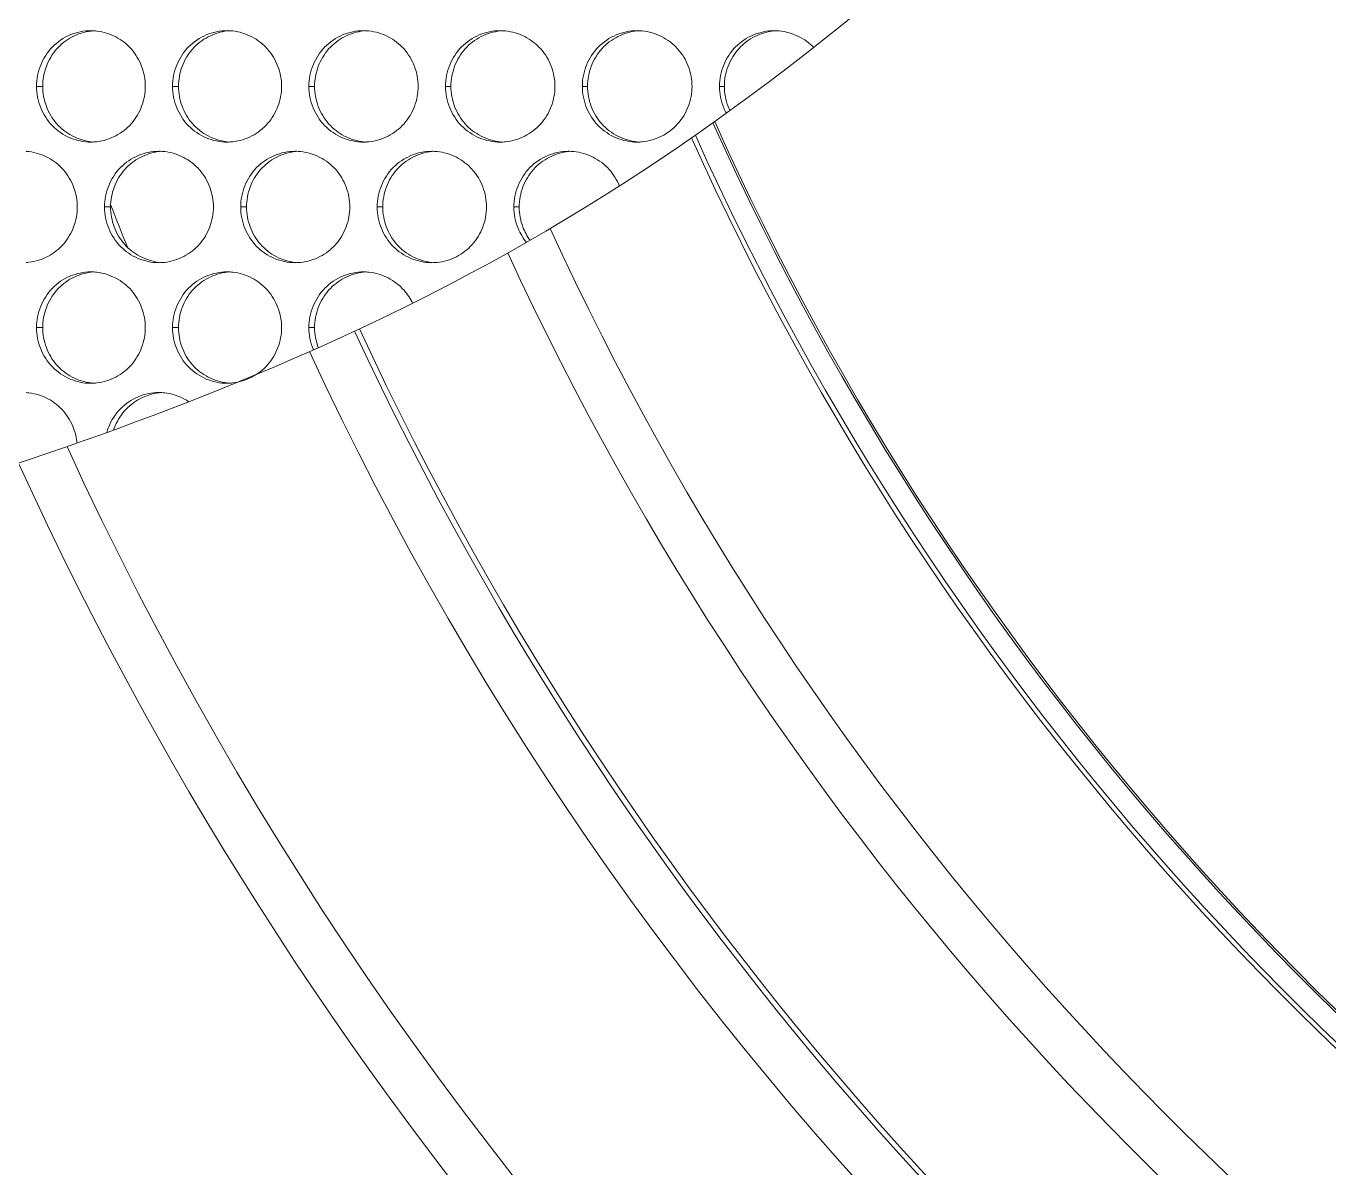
# Model space of a CAD drawing. Header units: millimetres. Extents: x 1177 to 4147, y 93 to 2194.
# Drawn here: x 1634 to 1704.1, y 1567.2 to 1628.6 of the extents above; entities that cross this region are included whole.
import ezdxf

# ---------------------------------------------------------------- set-up
doc = ezdxf.new("R2010")
doc.units = ezdxf.units.MM
doc.header["$LTSCALE"] = 0.1
doc.layers.get('0').update_dxf_attribs({"lineweight": 13})
doc.layers.add('标注', color=251, linetype='Continuous', lineweight=9)

msp = doc.modelspace()

# ---------------------------------------------------------------- linework, layer by layer
for radius, start, end in [(196.75, 204.56225, 43.01001), (177.334, 204.90538, 48.55999), (177.047, 204.9052, 48.6494), (168.077, 204.78787, 51.55568), (165.455, 204.70676, 52.44821), (156.5, 204.24844, 55.64881), (156.25, 204.23139, 55.74165), (155.11, 204.1505, 56.16753), (155, 204.14243, 56.20879), (180, 204.89796, 245.852), (194, 204.64399, 245.90406)]:
    msp.add_arc((1812.49, 1686.895), radius, start, end)
at = {"layer": '标注'}
for p, q in [((1634.85, 1625.4), (1634.516, 1625.4)), ((1642.165, 1625.4), (1641.845, 1625.4)), ((1649.495, 1625.4), (1649.189, 1625.4)), ((1656.84, 1625.4), (1656.547, 1625.4)), ((1664.198, 1625.4), (1663.919, 1625.4)), ((1671.569, 1625.4), (1671.304, 1625.4)), ((1638.506, 1618.904), (1638.179, 1618.904)), ((1638.506, 1618.904), (1638.179, 1618.904)), ((1645.828, 1618.904), (1645.515, 1618.904)), ((1645.828, 1618.904), (1645.515, 1618.904)), ((1653.166, 1618.904), (1652.866, 1618.904)), ((1653.166, 1618.904), (1652.866, 1618.904)), ((1660.517, 1618.904), (1660.231, 1618.904)), ((1660.517, 1618.904), (1660.231, 1618.904)), ((1634.85, 1612.409), (1634.516, 1612.409)), ((1642.165, 1612.409), (1641.845, 1612.409)), ((1649.495, 1612.409), (1649.189, 1612.409))]:
    msp.add_line(p, q, dxfattribs=at)
for centre, radius, start, end in [((1637.445, 1625.665), 2.734, 86.51151, 89.99343), ((1637.442, 1625.61), 2.789, 83.33183, 86.51204), ((1644.78, 1625.655), 2.744, 86.67152, 89.99403), ((1644.777, 1625.603), 2.797, 83.635, 86.67202), ((1652.13, 1625.646), 2.754, 86.82999, 89.99459), ((1652.127, 1625.595), 2.804, 83.93561, 86.83045), ((1659.494, 1625.637), 2.763, 86.98699, 89.99512), ((1659.491, 1625.589), 2.811, 84.23378, 86.98743), ((1666.871, 1625.628), 2.771, 87.14261, 89.99562), ((1666.869, 1625.582), 2.817, 84.52963, 87.14302), ((1674.261, 1625.62), 2.779, 87.29692, 89.99608), ((1674.259, 1625.576), 2.823, 84.82329, 87.29729), ((1637.445, 1625.134), 2.734, 270.00657, 273.48849), ((1637.442, 1625.189), 2.789, 273.48796, 276.66817), ((1641.111, 1619.165), 2.739, 86.59171, 89.99373), ((1641.111, 1619.165), 2.739, 86.59171, 89.99373), ((1644.78, 1625.144), 2.744, 270.00597, 273.32848), ((1644.777, 1625.197), 2.797, 273.32798, 276.365), ((1648.453, 1619.155), 2.749, 86.75094, 89.99431), ((1648.453, 1619.155), 2.749, 86.75094, 89.99431), ((1652.13, 1625.153), 2.754, 270.00541, 273.17001), ((1652.127, 1625.204), 2.804, 273.16955, 276.06439), ((1655.81, 1619.146), 2.758, 86.90867, 89.99486), ((1655.81, 1619.146), 2.758, 86.90867, 89.99486), ((1659.494, 1625.162), 2.763, 270.00488, 273.01301), ((1659.491, 1625.211), 2.811, 273.01257, 275.76622), ((1663.181, 1619.137), 2.767, 87.06497, 89.99537), ((1663.181, 1619.137), 2.767, 87.06497, 89.99537), ((1666.871, 1625.171), 2.771, 270.00438, 272.85739), ((1666.869, 1625.217), 2.817, 272.85698, 275.47037), ((1633.78, 1619.119), 2.785, 83.17924, 86.43145), ((1633.78, 1619.119), 2.785, 83.17924, 86.43145), ((1641.108, 1619.111), 2.793, 83.48374, 86.59223), ((1641.108, 1619.111), 2.793, 83.48374, 86.59223), ((1648.45, 1619.104), 2.801, 83.78561, 86.75142), ((1648.45, 1619.104), 2.801, 83.78561, 86.75142), ((1655.807, 1619.097), 2.808, 84.08499, 86.90912), ((1655.807, 1619.097), 2.808, 84.08499, 86.90912), ((1663.178, 1619.09), 2.814, 84.38199, 87.06539), ((1663.178, 1619.09), 2.814, 84.38199, 87.06539), ((1812.49, 1686.895), 186.75, 201.31577, 202.06705), ((1633.78, 1618.69), 2.785, 273.56855, 276.82076), ((1633.78, 1618.69), 2.785, 273.56855, 276.82076), ((1641.111, 1618.644), 2.739, 270.00627, 273.40829), ((1641.111, 1618.644), 2.739, 270.00627, 273.40829), ((1641.108, 1618.698), 2.793, 273.40777, 276.51626), ((1641.108, 1618.698), 2.793, 273.40777, 276.51626), ((1648.453, 1618.654), 2.749, 270.00569, 273.24906), ((1648.453, 1618.654), 2.749, 270.00569, 273.24906), ((1648.45, 1618.705), 2.801, 273.24858, 276.21439), ((1648.45, 1618.705), 2.801, 273.24858, 276.21439), ((1655.81, 1618.663), 2.758, 270.00514, 273.09133), ((1655.81, 1618.663), 2.758, 270.00514, 273.09133), ((1655.807, 1618.712), 2.808, 273.09088, 275.91501), ((1655.807, 1618.712), 2.808, 273.09088, 275.91501), ((1637.445, 1612.675), 2.734, 86.51151, 89.99343), ((1637.442, 1612.62), 2.789, 83.33183, 86.51204), ((1644.78, 1612.665), 2.744, 86.67152, 89.99403), ((1644.777, 1612.612), 2.797, 83.635, 86.67202), ((1652.13, 1612.655), 2.754, 86.82999, 89.99459), ((1652.127, 1612.605), 2.804, 83.93561, 86.83045), ((1637.445, 1612.144), 2.734, 270.00657, 273.48849), ((1637.442, 1612.199), 2.789, 273.48796, 276.66817), ((1644.78, 1612.154), 2.744, 270.00597, 273.32848), ((1644.777, 1612.206), 2.797, 273.32798, 276.365), ((1633.78, 1606.129), 2.785, 83.17924, 86.43145), ((1633.78, 1606.129), 2.785, 83.17924, 86.43145), ((1641.111, 1606.175), 2.739, 86.59171, 89.99373), ((1641.111, 1606.175), 2.739, 86.59171, 89.99373), ((1641.108, 1606.121), 2.793, 83.48374, 86.59223), ((1641.108, 1606.121), 2.793, 83.48374, 86.59223)]:
    msp.add_arc(centre, radius, start, end, dxfattribs=at)
msp.add_spline([(2027.49, 1819.182), (1864.296, 1806.369), (1766.772, 1737.15), (1658.757, 1615.796), (1597.49, 1595.163)], degree=3, dxfattribs=at)
for points, knots in [([(1637.454, 1628.381), (1637.101, 1628.339), (1636.404, 1628.121), (1635.542, 1627.444), (1634.986, 1626.491), (1634.85, 1625.763), (1634.85, 1625.4)], [0, 0, 0, 0, 0.247334, 0.496004, 0.747149, 1, 1, 1, 1]), ([(1640.378, 1625.4), (1640.378, 1625.763), (1640.241, 1626.491), (1639.683, 1627.444), (1638.818, 1628.121), (1638.119, 1628.34), (1637.766, 1628.381)], [0, 0, 0, 0, 0.252574, 0.503626, 0.752432, 1, 1, 1, 1]), ([(1644.789, 1628.382), (1644.434, 1628.343), (1643.733, 1628.127), (1642.863, 1627.45), (1642.302, 1626.495), (1642.165, 1625.764), (1642.165, 1625.4)], [0, 0, 0, 0, 0.247559, 0.496317, 0.747359, 1, 1, 1, 1]), ([(1647.719, 1625.4), (1647.719, 1625.764), (1647.581, 1626.495), (1647.018, 1627.45), (1646.146, 1628.127), (1645.443, 1628.343), (1645.087, 1628.382)], [0, 0, 0, 0, 0.252366, 0.503316, 0.752209, 1, 1, 1, 1]), ([(1652.138, 1628.384), (1651.781, 1628.346), (1651.075, 1628.132), (1650.199, 1627.456), (1649.633, 1626.499), (1649.495, 1625.765), (1649.495, 1625.4)], [0, 0, 0, 0, 0.247774, 0.496618, 0.747561, 1, 1, 1, 1]), ([(1655.074, 1625.4), (1655.074, 1625.765), (1654.935, 1626.499), (1654.367, 1627.457), (1653.488, 1628.132), (1652.781, 1628.346), (1652.423, 1628.384)], [0, 0, 0, 0, 0.252166, 0.503018, 0.751995, 1, 1, 1, 1]), ([(1659.501, 1628.385), (1659.143, 1628.349), (1658.433, 1628.138), (1657.55, 1627.462), (1656.979, 1626.502), (1656.84, 1625.766), (1656.84, 1625.4)], [0, 0, 0, 0, 0.247979, 0.496907, 0.747755, 1, 1, 1, 1]), ([(1662.443, 1625.4), (1662.443, 1625.766), (1662.303, 1626.503), (1661.73, 1627.463), (1660.845, 1628.138), (1660.133, 1628.349), (1659.774, 1628.385)], [0, 0, 0, 0, 0.251975, 0.502732, 0.751792, 1, 1, 1, 1]), ([(1666.878, 1628.387), (1666.518, 1628.352), (1665.803, 1628.143), (1664.914, 1627.468), (1664.338, 1626.506), (1664.198, 1625.767), (1664.198, 1625.4)], [0, 0, 0, 0, 0.248174, 0.497183, 0.747941, 1, 1, 1, 1]), ([(1669.826, 1625.4), (1669.826, 1625.767), (1669.684, 1626.507), (1669.107, 1627.469), (1668.215, 1628.143), (1667.499, 1628.352), (1667.137, 1628.387)], [0, 0, 0, 0, 0.251792, 0.50246, 0.751598, 1, 1, 1, 1]), ([(1674.268, 1628.388), (1673.906, 1628.355), (1673.187, 1628.148), (1672.291, 1627.474), (1671.711, 1626.51), (1671.569, 1625.769), (1671.569, 1625.4)], [0, 0, 0, 0, 0.248358, 0.497446, 0.748118, 1, 1, 1, 1]), ([(1676.381, 1627.493), (1676.147, 1627.736), (1675.569, 1628.157), (1674.877, 1628.355), (1674.514, 1628.388)], [0.5220879, 0.5220879, 0.5220879, 0.5220879, 0.7514151, 1, 1, 1, 1]), ([(1634.85, 1625.4), (1634.85, 1625.037), (1634.986, 1624.308), (1635.542, 1623.356), (1636.404, 1622.678), (1637.101, 1622.46), (1637.454, 1622.418)], [0, 0, 0, 0, 0.252851, 0.503996, 0.752666, 1, 1, 1, 1]), ([(1637.766, 1622.418), (1638.119, 1622.46), (1638.818, 1622.678), (1639.683, 1623.355), (1640.241, 1624.308), (1640.378, 1625.037), (1640.378, 1625.4)], [0, 0, 0, 0, 0.247568, 0.496374, 0.747426, 1, 1, 1, 1]), ([(1642.165, 1625.4), (1642.165, 1625.036), (1642.302, 1624.305), (1642.863, 1623.349), (1643.733, 1622.673), (1644.434, 1622.457), (1644.789, 1622.417)], [0, 0, 0, 0, 0.252641, 0.503683, 0.752441, 1, 1, 1, 1]), ([(1645.087, 1622.417), (1645.443, 1622.456), (1646.146, 1622.672), (1647.018, 1623.349), (1647.581, 1624.304), (1647.719, 1625.035), (1647.719, 1625.4)], [0, 0, 0, 0, 0.247791, 0.496684, 0.747634, 1, 1, 1, 1]), ([(1649.495, 1625.4), (1649.495, 1625.034), (1649.633, 1624.301), (1650.199, 1623.343), (1651.075, 1622.667), (1651.781, 1622.453), (1652.138, 1622.415)], [0, 0, 0, 0, 0.252439, 0.503382, 0.752226, 1, 1, 1, 1]), ([(1652.423, 1622.415), (1652.781, 1622.453), (1653.488, 1622.667), (1654.367, 1623.343), (1654.935, 1624.3), (1655.074, 1625.034), (1655.074, 1625.4)], [0, 0, 0, 0, 0.248005, 0.496982, 0.747834, 1, 1, 1, 1]), ([(1656.84, 1625.4), (1656.84, 1625.033), (1656.979, 1624.297), (1657.55, 1623.337), (1658.433, 1622.662), (1659.143, 1622.45), (1659.501, 1622.414)], [0, 0, 0, 0, 0.252245, 0.503093, 0.752021, 1, 1, 1, 1]), ([(1659.774, 1622.414), (1660.133, 1622.45), (1660.845, 1622.661), (1661.73, 1623.337), (1662.303, 1624.296), (1662.443, 1625.033), (1662.443, 1625.4)], [0, 0, 0, 0, 0.248208, 0.497268, 0.748025, 1, 1, 1, 1]), ([(1664.198, 1625.4), (1664.198, 1625.032), (1664.338, 1624.293), (1664.914, 1623.331), (1665.803, 1622.656), (1666.518, 1622.447), (1666.878, 1622.412)], [0, 0, 0, 0, 0.252059, 0.502817, 0.751826, 1, 1, 1, 1]), ([(1667.137, 1622.412), (1667.499, 1622.447), (1668.215, 1622.656), (1669.107, 1623.33), (1669.684, 1624.293), (1669.826, 1625.032), (1669.826, 1625.4)], [0, 0, 0, 0, 0.248402, 0.49754, 0.748208, 1, 1, 1, 1]), ([(1671.569, 1625.4), (1671.569, 1625.031), (1671.656, 1624.578), (1671.834, 1624.161), (1671.869, 1624.087)], [0, 0, 0, 0, 0.2518817, 0.3070316, 0.3070316, 0.3070316, 0.3070316]), ([(1636.713, 1618.904), (1636.713, 1619.267), (1636.577, 1619.994), (1636.021, 1620.946), (1635.16, 1621.623), (1634.463, 1621.843), (1634.111, 1621.885)], [0, 0, 0, 0, 0.25268, 0.503786, 0.752547, 1, 1, 1, 1]), ([(1636.713, 1618.904), (1636.713, 1619.267), (1636.577, 1619.994), (1636.021, 1620.946), (1635.16, 1621.623), (1634.463, 1621.843), (1634.111, 1621.885)], [0, 0, 0, 0, 0.25268, 0.503786, 0.752547, 1, 1, 1, 1]), ([(1641.119, 1621.886), (1640.766, 1621.846), (1640.067, 1621.629), (1639.201, 1620.951), (1638.642, 1619.998), (1638.506, 1619.268), (1638.506, 1618.904)], [0, 0, 0, 0, 0.247448, 0.496162, 0.747255, 1, 1, 1, 1]), ([(1641.119, 1621.886), (1640.766, 1621.846), (1640.067, 1621.629), (1639.201, 1620.951), (1638.642, 1619.998), (1638.506, 1619.268), (1638.506, 1618.904)], [0, 0, 0, 0, 0.247448, 0.496162, 0.747255, 1, 1, 1, 1]), ([(1644.046, 1618.904), (1644.046, 1619.268), (1643.909, 1619.998), (1643.348, 1620.952), (1642.48, 1621.629), (1641.779, 1621.846), (1641.425, 1621.886)], [0, 0, 0, 0, 0.252469, 0.503469, 0.752319, 1, 1, 1, 1]), ([(1644.046, 1618.904), (1644.046, 1619.268), (1643.909, 1619.998), (1643.348, 1620.952), (1642.48, 1621.629), (1641.779, 1621.846), (1641.425, 1621.886)], [0, 0, 0, 0, 0.252469, 0.503469, 0.752319, 1, 1, 1, 1]), ([(1648.461, 1621.888), (1648.106, 1621.849), (1647.402, 1621.634), (1646.529, 1620.958), (1645.966, 1620.001), (1645.828, 1619.269), (1645.828, 1618.904)], [0, 0, 0, 0, 0.247668, 0.496469, 0.747461, 1, 1, 1, 1]), ([(1648.461, 1621.888), (1648.106, 1621.849), (1647.402, 1621.634), (1646.529, 1620.958), (1645.966, 1620.001), (1645.828, 1619.269), (1645.828, 1618.904)], [0, 0, 0, 0, 0.247668, 0.496469, 0.747461, 1, 1, 1, 1]), ([(1651.395, 1618.904), (1651.395, 1619.269), (1651.256, 1620.002), (1650.69, 1620.958), (1649.815, 1621.634), (1649.11, 1621.849), (1648.754, 1621.888)], [0, 0, 0, 0, 0.252265, 0.503165, 0.752101, 1, 1, 1, 1]), ([(1651.395, 1618.904), (1651.395, 1619.269), (1651.256, 1620.002), (1650.69, 1620.958), (1649.815, 1621.634), (1649.11, 1621.849), (1648.754, 1621.888)], [0, 0, 0, 0, 0.252265, 0.503165, 0.752101, 1, 1, 1, 1]), ([(1655.818, 1621.889), (1655.46, 1621.852), (1654.752, 1621.64), (1653.873, 1620.964), (1653.305, 1620.005), (1653.166, 1619.27), (1653.166, 1618.904)], [0, 0, 0, 0, 0.247878, 0.496764, 0.747659, 1, 1, 1, 1]), ([(1655.818, 1621.889), (1655.46, 1621.852), (1654.752, 1621.64), (1653.873, 1620.964), (1653.305, 1620.005), (1653.166, 1619.27), (1653.166, 1618.904)], [0, 0, 0, 0, 0.247878, 0.496764, 0.747659, 1, 1, 1, 1]), ([(1658.757, 1618.904), (1658.757, 1619.27), (1658.617, 1620.006), (1658.047, 1620.964), (1657.165, 1621.64), (1656.455, 1621.852), (1656.097, 1621.89)], [0, 0, 0, 0, 0.25207, 0.502874, 0.751892, 1, 1, 1, 1]), ([(1658.757, 1618.904), (1658.757, 1619.27), (1658.617, 1620.006), (1658.047, 1620.964), (1657.165, 1621.64), (1656.455, 1621.852), (1656.097, 1621.89)], [0, 0, 0, 0, 0.25207, 0.502874, 0.751892, 1, 1, 1, 1]), ([(1663.188, 1621.891), (1662.829, 1621.855), (1662.116, 1621.645), (1661.23, 1620.97), (1660.657, 1620.009), (1660.517, 1619.272), (1660.517, 1618.904)], [0, 0, 0, 0, 0.248078, 0.497046, 0.747849, 1, 1, 1, 1]), ([(1663.188, 1621.891), (1662.829, 1621.855), (1662.116, 1621.645), (1661.23, 1620.97), (1660.657, 1620.009), (1660.517, 1619.272), (1660.517, 1618.904)], [0, 0, 0, 0, 0.248078, 0.497046, 0.747849, 1, 1, 1, 1]), ([(1665.913, 1620.032), (1665.782, 1620.36), (1665.404, 1620.98), (1664.528, 1621.645), (1663.814, 1621.856), (1663.454, 1621.891)], [0.2628607, 0.2628607, 0.2628607, 0.2628607, 0.5025944, 0.7516938, 1, 1, 1, 1]), ([(1665.913, 1620.032), (1665.782, 1620.36), (1665.404, 1620.98), (1664.528, 1621.645), (1663.814, 1621.856), (1663.454, 1621.891)], [0.2628607, 0.2628607, 0.2628607, 0.2628607, 0.5025944, 0.7516938, 1, 1, 1, 1]), ([(1634.111, 1615.924), (1634.463, 1615.966), (1635.16, 1616.186), (1636.021, 1616.863), (1636.577, 1617.815), (1636.713, 1618.542), (1636.713, 1618.904)], [0, 0, 0, 0, 0.247453, 0.496214, 0.74732, 1, 1, 1, 1]), ([(1634.111, 1615.924), (1634.463, 1615.966), (1635.16, 1616.186), (1636.021, 1616.863), (1636.577, 1617.815), (1636.713, 1618.542), (1636.713, 1618.904)], [0, 0, 0, 0, 0.247453, 0.496214, 0.74732, 1, 1, 1, 1]), ([(1638.506, 1618.904), (1638.506, 1618.541), (1638.642, 1617.811), (1639.201, 1616.857), (1640.067, 1616.18), (1640.766, 1615.963), (1641.119, 1615.922)], [0, 0, 0, 0, 0.252745, 0.503838, 0.752552, 1, 1, 1, 1]), ([(1638.506, 1618.904), (1638.506, 1618.541), (1638.642, 1617.811), (1639.201, 1616.857), (1640.067, 1616.18), (1640.766, 1615.963), (1641.119, 1615.922)], [0, 0, 0, 0, 0.252745, 0.503838, 0.752552, 1, 1, 1, 1]), ([(1641.425, 1615.922), (1641.779, 1615.963), (1642.48, 1616.18), (1643.348, 1616.857), (1643.909, 1617.811), (1644.046, 1618.541), (1644.046, 1618.904)], [0, 0, 0, 0, 0.247681, 0.496531, 0.747531, 1, 1, 1, 1]), ([(1641.425, 1615.922), (1641.779, 1615.963), (1642.48, 1616.18), (1643.348, 1616.857), (1643.909, 1617.811), (1644.046, 1618.541), (1644.046, 1618.904)], [0, 0, 0, 0, 0.247681, 0.496531, 0.747531, 1, 1, 1, 1]), ([(1645.828, 1618.904), (1645.828, 1618.54), (1645.966, 1617.807), (1646.529, 1616.851), (1647.402, 1616.175), (1648.106, 1615.96), (1648.461, 1615.921)], [0, 0, 0, 0, 0.252539, 0.503531, 0.752332, 1, 1, 1, 1]), ([(1645.828, 1618.904), (1645.828, 1618.54), (1645.966, 1617.807), (1646.529, 1616.851), (1647.402, 1616.175), (1648.106, 1615.96), (1648.461, 1615.921)], [0, 0, 0, 0, 0.252539, 0.503531, 0.752332, 1, 1, 1, 1]), ([(1648.754, 1615.921), (1649.11, 1615.96), (1649.815, 1616.174), (1650.69, 1616.851), (1651.256, 1617.807), (1651.395, 1618.54), (1651.395, 1618.904)], [0, 0, 0, 0, 0.247899, 0.496835, 0.747735, 1, 1, 1, 1]), ([(1648.754, 1615.921), (1649.11, 1615.96), (1649.815, 1616.174), (1650.69, 1616.851), (1651.256, 1617.807), (1651.395, 1618.54), (1651.395, 1618.904)], [0, 0, 0, 0, 0.247899, 0.496835, 0.747735, 1, 1, 1, 1]), ([(1653.166, 1618.904), (1653.166, 1618.538), (1653.305, 1617.804), (1653.873, 1616.845), (1654.752, 1616.169), (1655.46, 1615.957), (1655.818, 1615.919)], [0, 0, 0, 0, 0.252341, 0.503236, 0.752122, 1, 1, 1, 1]), ([(1653.166, 1618.904), (1653.166, 1618.538), (1653.305, 1617.804), (1653.873, 1616.845), (1654.752, 1616.169), (1655.46, 1615.957), (1655.818, 1615.919)], [0, 0, 0, 0, 0.252341, 0.503236, 0.752122, 1, 1, 1, 1]), ([(1656.097, 1615.919), (1656.455, 1615.956), (1657.165, 1616.169), (1658.047, 1616.844), (1658.617, 1617.803), (1658.757, 1618.538), (1658.757, 1618.904)], [0, 0, 0, 0, 0.248108, 0.497126, 0.74793, 1, 1, 1, 1]), ([(1656.097, 1615.919), (1656.455, 1615.956), (1657.165, 1616.169), (1658.047, 1616.844), (1658.617, 1617.803), (1658.757, 1618.538), (1658.757, 1618.904)], [0, 0, 0, 0, 0.248108, 0.497126, 0.74793, 1, 1, 1, 1]), ([(1660.517, 1618.904), (1660.517, 1618.537), (1660.639, 1617.897), (1660.944, 1617.328), (1661.102, 1617.11)], [0, 0, 0, 0, 0.2521508, 0.436605, 0.436605, 0.436605, 0.436605]), ([(1660.517, 1618.904), (1660.517, 1618.537), (1660.639, 1617.897), (1660.944, 1617.328), (1661.102, 1617.11)], [0, 0, 0, 0, 0.2521508, 0.436605, 0.436605, 0.436605, 0.436605]), ([(1638.405, 1617.757), (1638.55, 1617.398), (1638.977, 1616.729), (1639.636, 1616.286), (1639.99, 1616.136)], [0, 0, 0, 0, 0.502056, 1, 1, 1, 1]), ([(1645.741, 1617.757), (1645.887, 1617.398), (1646.315, 1616.729), (1646.976, 1616.286), (1647.33, 1616.136)], [0, 0, 0, 0, 0.501859, 1, 1, 1, 1]), ([(1653.093, 1617.757), (1653.239, 1617.398), (1653.668, 1616.728), (1654.33, 1616.286), (1654.684, 1616.136)], [0, 0, 0, 0, 0.501671, 1, 1, 1, 1]), ([(1637.454, 1615.39), (1637.101, 1615.349), (1636.404, 1615.131), (1635.542, 1614.453), (1634.986, 1613.5), (1634.85, 1612.772), (1634.85, 1612.409)], [0, 0, 0, 0, 0.247334, 0.496004, 0.747149, 1, 1, 1, 1]), ([(1640.378, 1612.409), (1640.378, 1612.772), (1640.241, 1613.501), (1639.683, 1614.454), (1638.818, 1615.131), (1638.119, 1615.349), (1637.766, 1615.39)], [0, 0, 0, 0, 0.252574, 0.503626, 0.752432, 1, 1, 1, 1]), ([(1644.789, 1615.392), (1644.434, 1615.352), (1643.733, 1615.136), (1642.863, 1614.459), (1642.302, 1613.504), (1642.165, 1612.773), (1642.165, 1612.409)], [0, 0, 0, 0, 0.247559, 0.496317, 0.747359, 1, 1, 1, 1]), ([(1647.719, 1612.409), (1647.719, 1612.773), (1647.581, 1613.505), (1647.018, 1614.46), (1646.146, 1615.136), (1645.443, 1615.352), (1645.087, 1615.392)], [0, 0, 0, 0, 0.252366, 0.503316, 0.752209, 1, 1, 1, 1]), ([(1652.138, 1615.394), (1651.781, 1615.356), (1651.075, 1615.142), (1650.199, 1614.466), (1649.633, 1613.508), (1649.495, 1612.775), (1649.495, 1612.409)], [0, 0, 0, 0, 0.247774, 0.496618, 0.747561, 1, 1, 1, 1]), ([(1654.775, 1613.721), (1654.654, 1613.975), (1654.299, 1614.519), (1653.488, 1615.142), (1652.781, 1615.356), (1652.423, 1615.394)], [0.3102066, 0.3102066, 0.3102066, 0.3102066, 0.5030178, 0.7519952, 1, 1, 1, 1]), ([(1634.85, 1612.409), (1634.85, 1612.046), (1634.986, 1611.318), (1635.542, 1610.365), (1636.404, 1609.688), (1637.101, 1609.469), (1637.454, 1609.428)], [0, 0, 0, 0, 0.252851, 0.503996, 0.752666, 1, 1, 1, 1]), ([(1637.766, 1609.428), (1638.119, 1609.469), (1638.818, 1609.688), (1639.683, 1610.365), (1640.241, 1611.317), (1640.378, 1612.046), (1640.378, 1612.409)], [0, 0, 0, 0, 0.247568, 0.496374, 0.747426, 1, 1, 1, 1]), ([(1642.165, 1612.409), (1642.165, 1612.045), (1642.302, 1611.314), (1642.863, 1610.359), (1643.733, 1609.682), (1644.434, 1609.466), (1644.789, 1609.426)], [0, 0, 0, 0, 0.252641, 0.503683, 0.752441, 1, 1, 1, 1]), ([(1645.087, 1609.426), (1645.443, 1609.466), (1646.146, 1609.682), (1647.018, 1610.358), (1647.581, 1611.314), (1647.719, 1612.045), (1647.719, 1612.409)], [0, 0, 0, 0, 0.247791, 0.496684, 0.747634, 1, 1, 1, 1]), ([(1649.495, 1612.409), (1649.495, 1612.044), (1649.565, 1611.674), (1649.696, 1611.328), (1649.696, 1611.326)], [0, 0, 0, 0, 0.2524388, 0.2537494, 0.2537494, 0.2537494, 0.2537494]), ([(1636.7, 1606.19), (1636.675, 1606.46), (1636.53, 1607.085), (1636.021, 1607.956), (1635.16, 1608.633), (1634.463, 1608.852), (1634.111, 1608.894)], [0.0640126, 0.0640126, 0.0640126, 0.0640126, 0.2526804, 0.5037858, 0.7525472, 1, 1, 1, 1]), ([(1636.7, 1606.19), (1636.675, 1606.46), (1636.53, 1607.085), (1636.021, 1607.956), (1635.16, 1608.633), (1634.463, 1608.852), (1634.111, 1608.894)], [0.0640126, 0.0640126, 0.0640126, 0.0640126, 0.2526804, 0.5037858, 0.7525472, 1, 1, 1, 1]), ([(1641.119, 1608.896), (1640.766, 1608.855), (1640.067, 1608.638), (1639.201, 1607.961), (1638.813, 1607.298), (1638.68, 1606.924), (1638.669, 1606.892)], [0, 0, 0, 0, 0.2474476, 0.4961619, 0.7472548, 0.770345, 0.770345, 0.770345, 0.770345]), ([(1641.119, 1608.896), (1640.766, 1608.855), (1640.067, 1608.638), (1639.201, 1607.961), (1638.813, 1607.298), (1638.68, 1606.924), (1638.669, 1606.892)], [0, 0, 0, 0, 0.2474476, 0.4961619, 0.7472548, 0.770345, 0.770345, 0.770345, 0.770345]), ([(1642.724, 1608.417), (1642.635, 1608.477), (1642.233, 1608.715), (1641.779, 1608.856), (1641.425, 1608.896)], [0.6783636, 0.6783636, 0.6783636, 0.6783636, 0.752319, 1, 1, 1, 1]), ([(1642.724, 1608.417), (1642.635, 1608.477), (1642.233, 1608.715), (1641.779, 1608.856), (1641.425, 1608.896)], [0.6783636, 0.6783636, 0.6783636, 0.6783636, 0.752319, 1, 1, 1, 1])]:
    msp.add_open_spline(points, degree=3, knots=knots, dxfattribs=at)
for points in [[(1637.446, 1628.4), (1637.064, 1628.4), (1636.677, 1628.317), (1636.326, 1628.168)], [(1644.781, 1628.4), (1644.398, 1628.4), (1644.01, 1628.317), (1643.658, 1628.168)], [(1652.13, 1628.4), (1651.747, 1628.4), (1651.358, 1628.317), (1651.005, 1628.168)], [(1659.494, 1628.4), (1659.11, 1628.4), (1658.72, 1628.317), (1658.367, 1628.168)], [(1666.871, 1628.4), (1666.487, 1628.4), (1666.096, 1628.317), (1665.742, 1628.168)], [(1674.261, 1628.4), (1673.877, 1628.4), (1673.485, 1628.317), (1673.131, 1628.168)], [(1635.373, 1627.52), (1635.103, 1627.244), (1634.887, 1626.905), (1634.742, 1626.547)], [(1636.326, 1628.168), (1635.972, 1628.018), (1635.641, 1627.795), (1635.373, 1627.52)], [(1642.704, 1627.52), (1642.433, 1627.244), (1642.217, 1626.905), (1642.071, 1626.547)], [(1643.658, 1628.168), (1643.304, 1628.018), (1642.973, 1627.795), (1642.704, 1627.52)], [(1650.049, 1627.52), (1649.778, 1627.244), (1649.561, 1626.906), (1649.415, 1626.547)], [(1651.005, 1628.168), (1650.651, 1628.018), (1650.319, 1627.795), (1650.049, 1627.52)], [(1657.409, 1627.52), (1657.138, 1627.244), (1656.92, 1626.906), (1656.774, 1626.547)], [(1658.367, 1628.168), (1658.012, 1628.018), (1657.679, 1627.795), (1657.409, 1627.52)], [(1664.783, 1627.52), (1664.511, 1627.244), (1664.293, 1626.906), (1664.146, 1626.547)], [(1665.742, 1628.168), (1665.387, 1628.018), (1665.053, 1627.795), (1664.783, 1627.52)], [(1672.169, 1627.52), (1671.897, 1627.244), (1671.679, 1626.906), (1671.532, 1626.547)], [(1673.131, 1628.168), (1672.774, 1628.018), (1672.44, 1627.795), (1672.169, 1627.52)], [(1634.742, 1626.547), (1634.596, 1626.186), (1634.516, 1625.789), (1634.516, 1625.4)], [(1642.071, 1626.547), (1641.925, 1626.186), (1641.845, 1625.789), (1641.845, 1625.4)], [(1649.415, 1626.547), (1649.269, 1626.186), (1649.189, 1625.789), (1649.189, 1625.4)], [(1656.774, 1626.547), (1656.627, 1626.186), (1656.547, 1625.789), (1656.547, 1625.4)], [(1664.146, 1626.547), (1663.999, 1626.186), (1663.919, 1625.789), (1663.919, 1625.4)], [(1671.532, 1626.547), (1671.385, 1626.186), (1671.304, 1625.79), (1671.304, 1625.4)], [(1634.516, 1625.4), (1634.516, 1625.01), (1634.596, 1624.614), (1634.742, 1624.252)], [(1641.845, 1625.4), (1641.845, 1625.01), (1641.925, 1624.614), (1642.071, 1624.252)], [(1649.189, 1625.4), (1649.189, 1625.01), (1649.269, 1624.614), (1649.415, 1624.252)], [(1656.547, 1625.4), (1656.547, 1625.01), (1656.627, 1624.613), (1656.774, 1624.252)], [(1663.919, 1625.4), (1663.919, 1625.01), (1663.999, 1624.613), (1664.146, 1624.252)], [(1671.304, 1625.4), (1671.304, 1625.01), (1671.385, 1624.613), (1671.532, 1624.252)], [(1634.742, 1624.252), (1634.887, 1623.894), (1635.103, 1623.556), (1635.373, 1623.279)], [(1642.071, 1624.252), (1642.217, 1623.894), (1642.433, 1623.556), (1642.704, 1623.279)], [(1649.415, 1624.252), (1649.561, 1623.894), (1649.778, 1623.555), (1650.049, 1623.279)], [(1656.774, 1624.252), (1656.92, 1623.894), (1657.138, 1623.555), (1657.409, 1623.279)], [(1664.146, 1624.252), (1664.293, 1623.893), (1664.511, 1623.555), (1664.783, 1623.279)], [(1671.532, 1624.252), (1671.574, 1624.149), (1671.622, 1624.047), (1671.676, 1623.948)], [(1635.373, 1623.279), (1635.641, 1623.004), (1635.972, 1622.781), (1636.326, 1622.631)], [(1636.326, 1622.631), (1636.677, 1622.482), (1637.064, 1622.4), (1637.446, 1622.4)], [(1642.704, 1623.279), (1642.973, 1623.004), (1643.304, 1622.781), (1643.658, 1622.631)], [(1643.658, 1622.631), (1644.01, 1622.482), (1644.398, 1622.4), (1644.781, 1622.4)], [(1650.049, 1623.279), (1650.319, 1623.004), (1650.651, 1622.781), (1651.005, 1622.631)], [(1651.005, 1622.631), (1651.358, 1622.482), (1651.747, 1622.4), (1652.13, 1622.4)], [(1657.409, 1623.279), (1657.679, 1623.004), (1658.012, 1622.781), (1658.367, 1622.631)], [(1658.367, 1622.631), (1658.72, 1622.482), (1659.11, 1622.4), (1659.494, 1622.4)], [(1664.783, 1623.279), (1665.053, 1623.004), (1665.387, 1622.781), (1665.742, 1622.631)], [(1665.742, 1622.631), (1666.096, 1622.482), (1666.487, 1622.4), (1666.871, 1622.4)], [(1641.111, 1621.904), (1640.73, 1621.904), (1640.341, 1621.822), (1639.99, 1621.673)], [(1641.111, 1621.904), (1640.73, 1621.904), (1640.341, 1621.822), (1639.99, 1621.673)], [(1648.454, 1621.904), (1648.071, 1621.904), (1647.682, 1621.822), (1647.33, 1621.673)], [(1648.454, 1621.904), (1648.071, 1621.904), (1647.682, 1621.822), (1647.33, 1621.673)], [(1655.81, 1621.904), (1655.427, 1621.904), (1655.037, 1621.822), (1654.684, 1621.673)], [(1655.81, 1621.904), (1655.427, 1621.904), (1655.037, 1621.822), (1654.684, 1621.673)], [(1663.181, 1621.904), (1662.797, 1621.904), (1662.407, 1621.822), (1662.053, 1621.673)], [(1663.181, 1621.904), (1662.797, 1621.904), (1662.407, 1621.822), (1662.053, 1621.673)], [(1639.99, 1621.673), (1639.636, 1621.523), (1639.305, 1621.3), (1639.037, 1621.025)], [(1639.99, 1621.673), (1639.636, 1621.523), (1639.305, 1621.3), (1639.037, 1621.025)], [(1647.33, 1621.673), (1646.976, 1621.523), (1646.644, 1621.3), (1646.375, 1621.025)], [(1647.33, 1621.673), (1646.976, 1621.523), (1646.644, 1621.3), (1646.375, 1621.025)], [(1654.684, 1621.673), (1654.33, 1621.523), (1653.997, 1621.3), (1653.727, 1621.025)], [(1654.684, 1621.673), (1654.33, 1621.523), (1653.997, 1621.3), (1653.727, 1621.025)], [(1662.053, 1621.673), (1661.698, 1621.523), (1661.365, 1621.3), (1661.094, 1621.025)], [(1662.053, 1621.673), (1661.698, 1621.523), (1661.365, 1621.3), (1661.094, 1621.025)], [(1639.037, 1621.025), (1638.766, 1620.748), (1638.55, 1620.41), (1638.405, 1620.052)], [(1639.037, 1621.025), (1638.766, 1620.748), (1638.55, 1620.41), (1638.405, 1620.052)], [(1646.375, 1621.025), (1646.104, 1620.749), (1645.887, 1620.41), (1645.741, 1620.052)], [(1646.375, 1621.025), (1646.104, 1620.749), (1645.887, 1620.41), (1645.741, 1620.052)], [(1653.727, 1621.025), (1653.456, 1620.749), (1653.239, 1620.41), (1653.093, 1620.052)], [(1653.727, 1621.025), (1653.456, 1620.749), (1653.239, 1620.41), (1653.093, 1620.052)], [(1661.094, 1621.025), (1660.822, 1620.749), (1660.605, 1620.411), (1660.459, 1620.052)], [(1661.094, 1621.025), (1660.822, 1620.749), (1660.605, 1620.411), (1660.459, 1620.052)], [(1638.405, 1620.052), (1638.258, 1619.69), (1638.179, 1619.294), (1638.179, 1618.904)], [(1638.405, 1620.052), (1638.258, 1619.69), (1638.179, 1619.294), (1638.179, 1618.904)], [(1645.741, 1620.052), (1645.595, 1619.69), (1645.515, 1619.294), (1645.515, 1618.904)], [(1645.741, 1620.052), (1645.595, 1619.69), (1645.515, 1619.294), (1645.515, 1618.904)], [(1653.093, 1620.052), (1652.946, 1619.691), (1652.866, 1619.294), (1652.866, 1618.904)], [(1653.093, 1620.052), (1652.946, 1619.691), (1652.866, 1619.294), (1652.866, 1618.904)], [(1660.459, 1620.052), (1660.312, 1619.691), (1660.231, 1619.294), (1660.231, 1618.904)], [(1660.459, 1620.052), (1660.312, 1619.691), (1660.231, 1619.294), (1660.231, 1618.904)], [(1638.179, 1618.904), (1638.179, 1618.515), (1638.258, 1618.118), (1638.405, 1617.757)], [(1638.179, 1618.904), (1638.179, 1618.515), (1638.258, 1618.118), (1638.405, 1617.757)], [(1645.515, 1618.904), (1645.515, 1618.515), (1645.595, 1618.118), (1645.741, 1617.757)], [(1645.515, 1618.904), (1645.515, 1618.515), (1645.595, 1618.118), (1645.741, 1617.757)], [(1652.866, 1618.904), (1652.866, 1618.515), (1652.946, 1618.118), (1653.093, 1617.757)], [(1652.866, 1618.904), (1652.866, 1618.515), (1652.946, 1618.118), (1653.093, 1617.757)], [(1660.231, 1618.904), (1660.231, 1618.515), (1660.312, 1618.118), (1660.459, 1617.757)], [(1660.231, 1618.904), (1660.231, 1618.515), (1660.312, 1618.118), (1660.459, 1617.757)], [(1638.405, 1617.757), (1638.55, 1617.399), (1638.766, 1617.06), (1639.037, 1616.784)], [(1645.741, 1617.757), (1645.887, 1617.398), (1646.104, 1617.06), (1646.375, 1616.784)], [(1653.093, 1617.757), (1653.239, 1617.398), (1653.456, 1617.06), (1653.727, 1616.784)], [(1660.459, 1617.757), (1660.569, 1617.486), (1660.719, 1617.227), (1660.905, 1616.997)], [(1660.459, 1617.757), (1660.569, 1617.486), (1660.72, 1617.227), (1660.905, 1616.997)], [(1639.037, 1616.784), (1639.305, 1616.509), (1639.636, 1616.286), (1639.99, 1616.136)], [(1646.375, 1616.784), (1646.644, 1616.509), (1646.976, 1616.286), (1647.33, 1616.136)], [(1653.727, 1616.784), (1653.997, 1616.509), (1654.33, 1616.286), (1654.684, 1616.136)], [(1639.99, 1616.136), (1640.341, 1615.987), (1640.73, 1615.904), (1641.111, 1615.904)], [(1639.99, 1616.136), (1640.341, 1615.987), (1640.73, 1615.904), (1641.111, 1615.904)], [(1647.33, 1616.136), (1647.682, 1615.987), (1648.071, 1615.904), (1648.454, 1615.904)], [(1647.33, 1616.136), (1647.682, 1615.987), (1648.071, 1615.904), (1648.454, 1615.904)], [(1654.684, 1616.136), (1655.037, 1615.987), (1655.427, 1615.904), (1655.81, 1615.904)], [(1654.684, 1616.136), (1655.037, 1615.987), (1655.427, 1615.904), (1655.81, 1615.904)], [(1636.326, 1615.177), (1635.972, 1615.028), (1635.641, 1614.805), (1635.373, 1614.53)], [(1637.446, 1615.409), (1637.064, 1615.409), (1636.677, 1615.326), (1636.326, 1615.177)], [(1643.658, 1615.177), (1643.304, 1615.028), (1642.973, 1614.805), (1642.704, 1614.53)], [(1644.781, 1615.409), (1644.398, 1615.409), (1644.01, 1615.326), (1643.658, 1615.177)], [(1651.005, 1615.177), (1650.651, 1615.028), (1650.319, 1614.805), (1650.049, 1614.53)], [(1652.13, 1615.409), (1651.747, 1615.409), (1651.358, 1615.326), (1651.005, 1615.177)], [(1635.373, 1614.53), (1635.103, 1614.253), (1634.887, 1613.915), (1634.742, 1613.556)], [(1642.704, 1614.53), (1642.433, 1614.253), (1642.217, 1613.915), (1642.071, 1613.556)], [(1650.049, 1614.53), (1649.778, 1614.253), (1649.561, 1613.915), (1649.415, 1613.556)], [(1634.742, 1613.556), (1634.596, 1613.195), (1634.516, 1612.799), (1634.516, 1612.409)], [(1642.071, 1613.556), (1641.925, 1613.195), (1641.845, 1612.799), (1641.845, 1612.409)], [(1649.415, 1613.556), (1649.269, 1613.195), (1649.189, 1612.799), (1649.189, 1612.409)], [(1634.516, 1612.409), (1634.516, 1612.019), (1634.596, 1611.623), (1634.742, 1611.262)], [(1641.845, 1612.409), (1641.845, 1612.019), (1641.925, 1611.623), (1642.071, 1611.262)], [(1649.189, 1612.409), (1649.189, 1612.019), (1649.269, 1611.623), (1649.415, 1611.262)], [(1634.742, 1611.262), (1634.887, 1610.903), (1635.103, 1610.565), (1635.373, 1610.289)], [(1642.071, 1611.262), (1642.217, 1610.903), (1642.433, 1610.565), (1642.704, 1610.289)], [(1649.415, 1611.262), (1649.422, 1611.245), (1649.43, 1611.228), (1649.437, 1611.211)], [(1635.373, 1610.289), (1635.641, 1610.014), (1635.972, 1609.791), (1636.326, 1609.641)], [(1642.704, 1610.289), (1642.973, 1610.014), (1643.304, 1609.791), (1643.658, 1609.641)], [(1636.326, 1609.641), (1636.677, 1609.492), (1637.064, 1609.409), (1637.446, 1609.409)], [(1643.658, 1609.641), (1644.01, 1609.492), (1644.398, 1609.409), (1644.781, 1609.409)], [(1639.99, 1608.682), (1639.636, 1608.532), (1639.305, 1608.309), (1639.037, 1608.035)], [(1639.99, 1608.682), (1639.636, 1608.532), (1639.305, 1608.309), (1639.037, 1608.035)], [(1641.111, 1608.914), (1640.73, 1608.914), (1640.341, 1608.831), (1639.99, 1608.682)], [(1641.111, 1608.914), (1640.73, 1608.914), (1640.341, 1608.831), (1639.99, 1608.682)], [(1639.037, 1608.035), (1638.766, 1607.758), (1638.55, 1607.42), (1638.405, 1607.061)], [(1639.037, 1608.035), (1638.766, 1607.758), (1638.55, 1607.42), (1638.405, 1607.061)], [(1638.405, 1607.061), (1638.365, 1606.963), (1638.33, 1606.862), (1638.3, 1606.759)], [(1638.405, 1607.061), (1638.365, 1606.963), (1638.33, 1606.862), (1638.3, 1606.759)]]:
    msp.add_open_spline(points, degree=3, dxfattribs=at)

doc.saveas('drawing.dxf')
